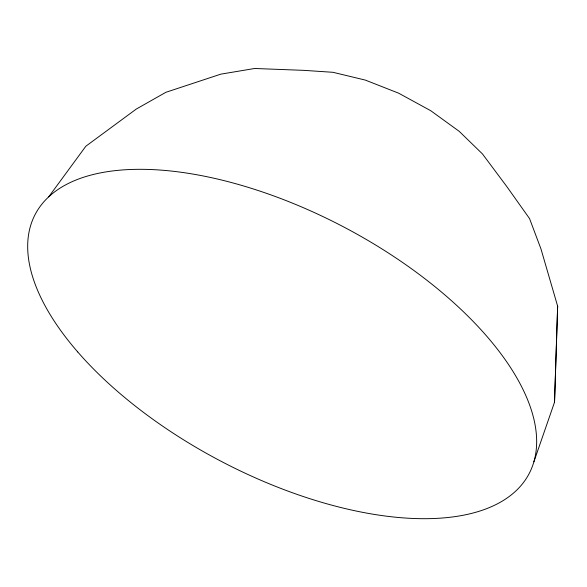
<?xml version="1.0" encoding="UTF-8"?>
<svg xmlns="http://www.w3.org/2000/svg" width="587" height="587" viewBox="0 0 587 587"><rect width="100%" height="100%" fill="white"/><g stroke="black" fill="none" stroke-linecap="round" stroke-linejoin="round"><path stroke-width="0.88" d="M533.891 461.786L554.539 402.168L557.65 306.209L540.979 248.983L529.562 218.613L506.72 186.439L482.455 153.933L459.283 131.4L430.697 110.679L398.639 93.179L365.312 80.089L332.976 72.304L303.831 70.352L254.633 68.488L220.815 74.153L165.894 92.291L136.287 109.057L85.841 146.229L48.714 196.85M557.65 306.209L554.539 402.168M77.726 351.951A278.913 132.229 27.7 0 0 515.628 491.165A278.913 132.229 27.7 0 0 253.158 188.904A278.913 132.229 27.7 0 0 77.726 351.951"/></g></svg>
